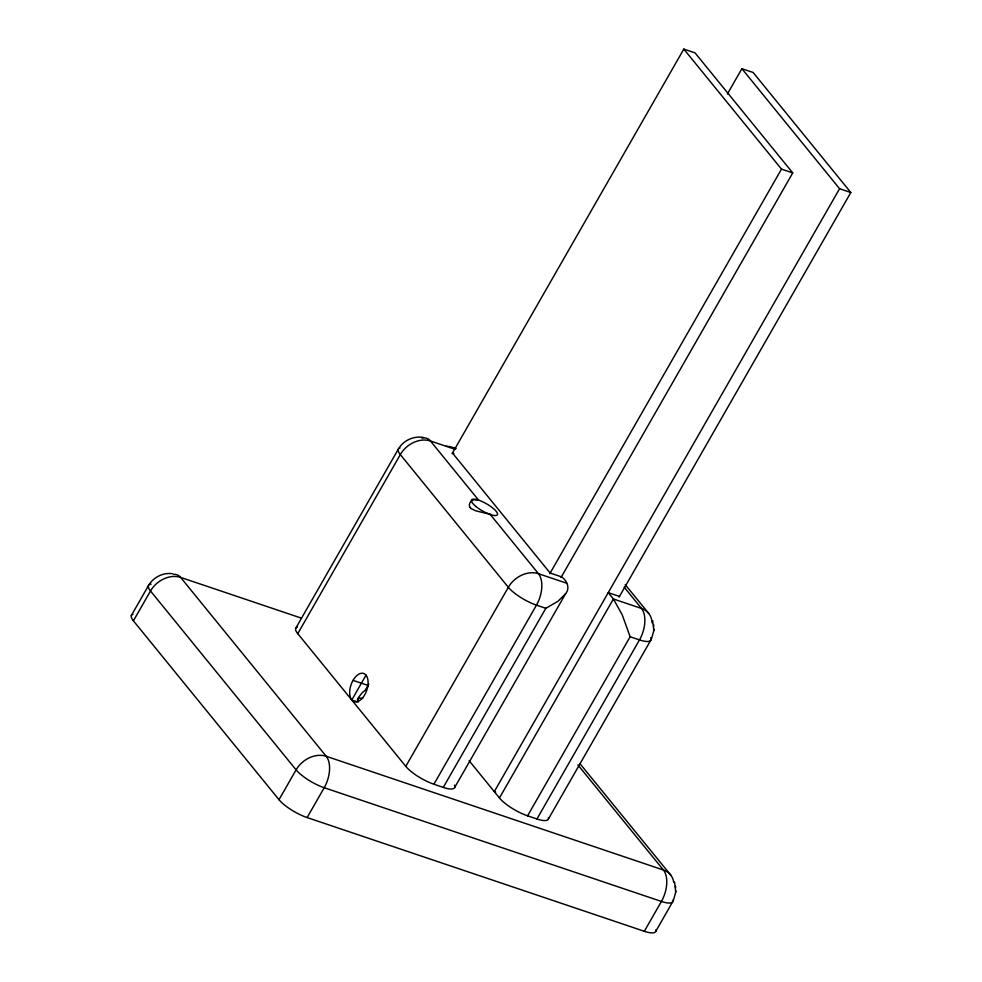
<?xml version="1.0" encoding="UTF-8"?>
<svg xmlns="http://www.w3.org/2000/svg" width="982" height="982" viewBox="0 0 982 982"><rect width="100%" height="100%" fill="white"/><g stroke="black" fill="none" stroke-linecap="round" stroke-linejoin="round"><path stroke-width="1.47" d="M652.674 620.612L653.828 630.542L651.594 638.57M674.585 882.155L675.739 892.086L673.505 900.113M453.893 453.5L452.481 453.033L550.165 573.046L561.409 576.839C567.044 580.387 570.358 588.292 565.62 593.693L454.703 787.454M131.318 615.554L148.417 585.702M655.804 929.868A23.85 6.579 29.8 0 1 644.327 931.292L307.12 817.564A23.85 6.579 29.8 0 1 278.998 799.704L133.405 620.833L150.504 590.992A23.85 6.579 29.8 0 1 151.118 584.192M295.68 628.37L398.238 449.29M454.482 785.097A23.85 6.579 29.8 0 1 443.275 787.392L433.909 784.225A23.85 6.579 29.8 0 1 405.787 766.365L297.767 633.66L400.325 454.58A23.85 6.579 29.8 0 1 399.956 447.952M452.101 453.696L683.816 49.1L695.06 52.893L792.744 172.906L561.029 577.514M278.998 799.704L296.098 769.863A23.85 18.646 -39.1 0 1 326.22 756.287L663.415 870.003A23.85 18.646 -39.1 0 1 673.75 882.266M366.016 675.137L351.777 700.019L357.043 701.786M358.32 701.651L358.381 697.601L362.309 692.617A25.52 15.074 -15.6 0 1 365.083 690.432L367.747 686.799M307.12 817.564L324.22 787.724A23.85 13.343 -71.4 0 0 326.22 756.287L180.627 577.404A23.85 13.343 -71.4 0 0 173.63 574.335M727.404 93.977L741.889 68.691L753.12 72.472L850.817 192.497L619.102 597.093M405.787 766.365L508.345 587.285A23.85 18.646 -39.1 0 1 538.48 573.709L566.577 583.185M549.785 573.721L781.5 169.113L683.816 49.1M433.909 784.225L536.467 605.145A23.85 13.343 -71.4 0 0 538.48 573.709L490.337 514.568M443.275 787.392L545.832 608.3L557.862 601.365L565.62 593.693M741.889 68.691L839.573 188.704L494.29 791.615L495.689 792.081M548.422 817.552A23.85 6.579 29.8 0 1 536.945 818.976L527.58 815.821A23.85 6.579 29.8 0 1 499.445 797.961L613.406 598.983L608.239 592.637L619.482 596.418M527.58 815.821L630.137 636.741L622.22 614.855L613.406 598.983L641.504 608.459A23.85 18.646 -39.1 0 1 652.023 622.748M536.945 818.976L639.503 639.896A23.85 13.343 -71.4 0 0 641.504 608.459L624.208 587.199M650.931 639.957L548.373 819.037M644.327 931.292L661.414 901.439A23.85 13.343 -71.4 0 0 663.415 870.003L577.882 764.917M672.842 901.501L655.755 931.353M398.594 448.713C403.602 440.329 413.827 435.689 423.438 437.444M148.994 584.683C154.014 576.962 163.478 572.26 172.685 573.746M475.693 499.629C471.961 499.298 467.898 503.275 469.74 506.994M446.172 446.245L447.902 446.319M449.29 446.454L456.176 448.492M487.06 513.598L475.742 510.8L470.955 508.48M781.5 169.113L792.744 172.906M839.573 188.704L850.817 192.497M455.047 449.29L430.46 440.992A23.85 13.343 -71.4 0 0 421.99 438.168M545.832 608.3L536.467 605.145A23.85 6.579 29.8 0 1 508.345 587.285L400.325 454.58A23.85 18.646 -39.1 0 1 430.46 440.992L478.59 500.133M630.137 636.741L639.503 639.896A23.85 6.579 29.8 0 0 650.71 637.6M301.462 618.157L180.627 577.404A23.85 18.646 -39.1 0 0 150.504 590.992L296.098 769.863A23.85 6.579 29.8 0 0 324.22 787.724L661.414 901.439A23.85 6.579 29.8 0 0 672.903 900.028M353.029 680.366L368.017 685.424M648.832 613.578L625.203 584.597M670.755 875.122L580.117 763.861M469.138 760.719L499.445 797.961M675.555 886.267L675.616 887.961M675.677 890.367L675.739 892.086M653.644 624.712L653.693 626.406M653.767 628.824L653.828 630.542M297.767 633.66A23.85 6.579 29.8 0 1 297.399 627.032M475.73 499.764A12.84 8.237 52.2 0 1 478.615 500.329M487.514 513.439A12.84 2.541 10.8 0 1 491.037 514.519M470.992 508.455A11.674 6.629 -9.1 0 1 469.764 506.982M358.32 701.749A14.914 4.112 29.8 0 1 362.603 698.521M366.041 689.781A14.914 8.347 -71.4 0 1 368.815 684.11M133.405 620.833A23.85 6.579 29.8 0 1 133.036 614.216M362.861 697.588A14.914 8.347 -71.4 0 0 364.126 673.64A14.914 8.347 -71.4 0 0 349.702 691.5A14.914 8.347 -71.4 0 0 362.861 697.588M476.012 506.565A14.914 4.112 29.8 0 0 497.358 514.838A14.914 4.112 29.8 0 0 480.026 500.66A14.914 4.112 29.8 0 0 476.012 506.565"/></g></svg>
